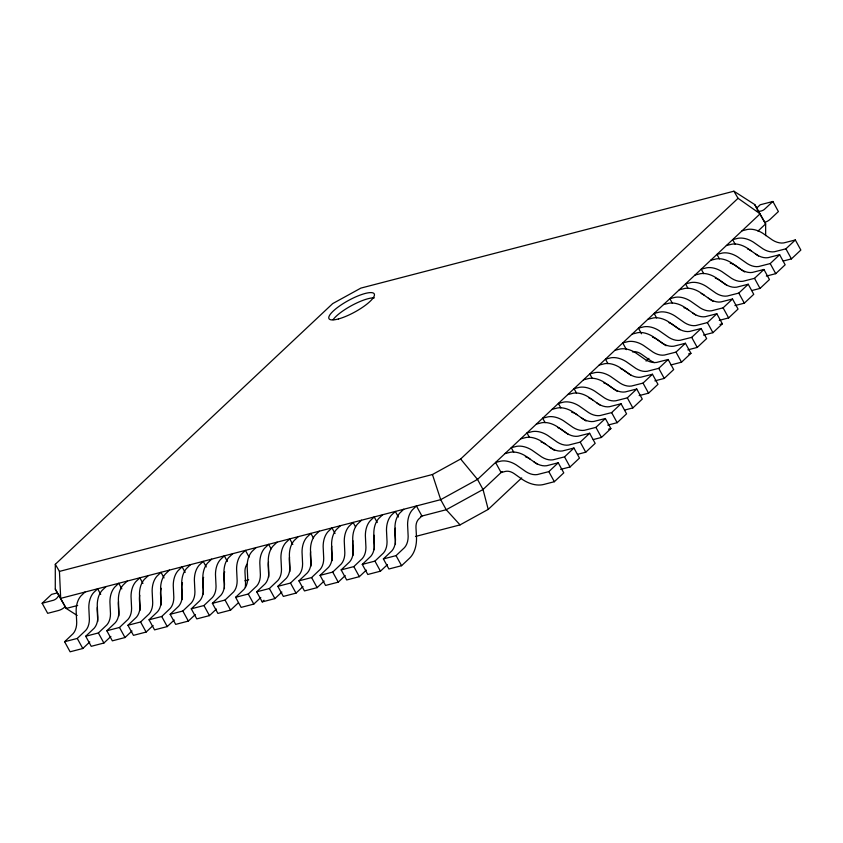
<?xml version="1.0" encoding="UTF-8"?>
<svg xmlns="http://www.w3.org/2000/svg" width="843" height="843" viewBox="0 0 843 843"><rect width="100%" height="100%" fill="white"/><g stroke="black" fill="none" stroke-linecap="round" stroke-linejoin="round"><path stroke-width="1.26" d="M77.166 615.464L66.207 608.446L55.28 589.099L55.301 564.304L332.711 303.585L360.899 288.095L733.905 191.203L754.717 204.543L765.644 223.89L765.644 235.629M65.164 606.654A29.705 20.453 46.8 0 1 58.22 610.585L47.672 613.325L42.15 603.251L51.571 594.389L57.345 592.892M84.974 592.06L80.886 595.98A23.773 16.143 75.4 0 0 76.144 610.732L76.713 622.555A17.819 12.097 75.4 0 1 73.151 633.609L64.605 641.723L70.117 651.797L82.793 648.509L89.769 641.955M106.081 586.58L102.003 590.49A23.773 16.143 75.4 0 0 97.251 605.242L97.82 617.076A17.819 12.097 75.4 0 1 94.268 628.13L85.712 636.244L91.234 646.318L103.9 643.03L110.876 636.465M127.198 581.09L123.11 585.01A23.773 16.143 75.4 0 0 118.368 599.763L118.937 611.586A17.819 12.097 75.4 0 1 115.375 622.64L106.829 630.754L112.34 640.838L125.006 637.54L131.993 630.985M64.605 641.723L77.271 638.436L85.817 630.322A17.819 12.097 75.4 0 0 89.379 619.268L88.81 607.445A23.773 16.143 75.4 0 1 93.562 592.682L97.64 588.772L100.707 594.368M148.305 575.611L144.227 579.52A23.773 16.143 75.4 0 0 139.474 594.283L140.043 606.106A17.819 12.097 75.4 0 1 136.492 617.16L127.936 625.274L133.457 635.348L146.124 632.06L153.099 625.506M85.712 636.244L98.378 632.956L106.935 624.842A17.819 12.097 75.4 0 0 110.486 613.778L109.917 601.955A23.773 16.143 75.4 0 1 114.669 587.202L118.747 583.282L121.813 588.888M169.422 570.121L165.333 574.041A23.773 16.143 75.4 0 0 160.591 588.793L161.161 600.616A17.819 12.097 75.4 0 1 157.599 611.681L149.053 619.795L154.564 629.869L167.23 626.581L174.216 620.016M106.829 630.754L119.495 627.466L128.041 619.352A17.819 12.097 75.4 0 0 131.603 608.298L131.034 596.475A23.773 16.143 75.4 0 1 135.776 581.723L139.864 577.803L142.931 583.398M190.529 564.641L186.451 568.561A23.773 16.143 75.4 0 0 181.698 583.314L182.267 595.137A17.819 12.097 75.4 0 1 178.705 606.191L170.16 614.305L175.681 624.378L188.347 621.091L195.323 614.536M127.936 625.274L140.602 621.986L149.158 613.873A17.819 12.097 75.4 0 0 152.709 602.808L152.14 590.985A23.773 16.143 75.4 0 1 156.893 576.233L160.971 572.323L164.037 577.919M211.646 559.162L207.557 563.071A23.773 16.143 75.4 0 0 202.815 577.824L203.384 589.647A17.819 12.097 75.4 0 1 199.823 600.711L191.277 608.825L196.788 618.899L209.454 615.611L216.44 609.046M149.053 619.795L161.719 616.496L170.265 608.383A17.819 12.097 75.4 0 0 173.827 597.329L173.258 585.506A23.773 16.143 75.4 0 1 177.999 570.753L182.088 566.833L185.154 572.429M232.752 553.672L228.674 557.592A23.773 16.143 75.4 0 0 223.922 572.344L224.491 584.167A17.819 12.097 75.4 0 1 220.929 595.221L212.383 603.335L217.905 613.419L230.571 610.121L238.421 602.745M170.16 614.305L182.826 611.017L191.382 602.903A17.819 12.097 75.4 0 0 194.933 591.849L194.364 580.026A23.773 16.143 75.4 0 1 199.117 565.263L203.195 561.354L206.261 566.949M255.977 547.644L251.899 551.554A23.773 16.143 75.4 0 0 247.147 566.317L247.716 578.14A17.819 12.097 75.4 0 1 244.154 589.194L235.608 597.308L241.13 607.381L253.796 604.094L260.772 597.539M191.277 608.825L203.943 605.527L212.489 597.413A17.819 12.097 75.4 0 0 216.05 586.359L215.481 574.536A23.773 16.143 75.4 0 1 220.223 559.784L224.312 555.864L227.378 561.47M277.084 542.154L273.006 546.074A23.773 16.143 75.4 0 0 268.253 560.827L268.822 572.65A17.819 12.097 75.4 0 1 265.271 583.704L256.715 591.818L262.236 601.902L274.902 598.604L281.878 592.049M212.383 603.335L225.049 600.047L233.606 591.934A17.819 12.097 75.4 0 0 237.157 580.88L236.588 569.057A23.773 16.143 75.4 0 1 241.34 554.294L245.418 550.384L249.096 557.097M298.201 536.675L294.123 540.584A23.773 16.143 75.4 0 0 289.37 555.347L289.939 567.17A17.819 12.097 75.4 0 1 286.378 578.224L277.832 586.338L283.343 596.412L296.019 593.124L302.995 586.57M235.608 597.308L248.274 594.02L256.82 585.906A17.819 12.097 75.4 0 0 260.382 574.842L259.813 563.019A23.773 16.143 75.4 0 1 264.565 548.266L268.643 544.346L271.098 548.825M319.307 531.185L315.229 535.105A23.773 16.143 75.4 0 0 310.477 549.857L311.046 561.68A17.819 12.097 75.4 0 1 307.495 572.745L298.938 580.859L304.46 590.932L317.126 587.645L324.102 581.08M256.715 591.818L269.391 588.53L277.937 580.416A17.819 12.097 75.4 0 0 281.499 569.362L280.919 557.539A23.773 16.143 75.4 0 1 285.672 542.787L289.75 538.867L292.816 544.462M340.424 525.705L336.336 529.625A23.773 16.143 75.4 0 0 331.594 544.378L332.163 556.201A17.819 12.097 75.4 0 1 328.601 567.255L320.055 575.369L325.567 585.442L338.243 582.155L345.219 575.6M262.236 601.902L263.985 600.258M277.832 586.338L290.498 583.05L299.044 574.937A17.819 12.097 75.4 0 0 302.605 563.872L302.036 552.049A23.773 16.143 75.4 0 1 306.789 537.297L310.867 533.387L313.322 537.866M361.531 520.226L357.453 524.135A23.773 16.143 75.4 0 0 352.701 538.888L353.27 550.711A17.819 12.097 75.4 0 1 349.719 561.775L341.162 569.889L346.684 579.963L359.35 576.675L366.326 570.11M298.938 580.859L311.604 577.56L320.161 569.446A17.819 12.097 75.4 0 0 323.723 558.393L323.143 546.57A23.773 16.143 75.4 0 1 327.895 531.817L331.973 527.897L335.04 533.493M382.648 514.736L378.56 518.656A23.773 16.143 75.4 0 0 373.818 533.408L374.387 545.231A17.819 12.097 75.4 0 1 370.825 556.285L362.279 564.399L367.79 574.483L380.456 571.185L387.443 564.631M320.055 575.369L332.722 572.081L341.267 563.967A17.819 12.097 75.4 0 0 344.829 552.913L344.26 541.09A23.773 16.143 75.4 0 1 349.013 526.327L353.091 522.418L355.546 526.896M403.755 509.256L399.677 513.166A23.773 16.143 75.4 0 0 394.924 527.929L395.493 539.752A17.819 12.097 75.4 0 1 391.942 550.806L383.386 558.92L388.908 568.993L401.574 565.706L409.424 558.329A29.705 20.169 75.4 0 0 416.463 536.443L415.978 527.739A11.886 8.061 75.4 0 1 418.802 518.993L421.943 516.042L416.421 505.969L412.343 509.878A23.773 16.143 75.4 0 0 407.591 524.631L408.16 536.454A17.819 12.097 75.4 0 1 404.608 547.518L396.052 555.632L383.386 558.92M55.301 564.304L59.442 571.406L432.448 474.514L460.636 459.014L738.057 198.295L733.905 191.203M341.162 569.889L353.828 566.601L362.385 558.487A17.819 12.097 75.4 0 0 365.936 547.423L365.367 535.6A23.773 16.143 75.4 0 1 370.119 520.848L374.197 516.928L377.264 522.534M362.279 564.399L374.945 561.111L383.491 552.997A17.819 12.097 75.4 0 0 387.053 541.944L386.484 530.121A23.773 16.143 75.4 0 1 391.226 515.358L395.314 511.448L398.381 517.044M756.782 208.01L760.207 204.775L772.883 201.488L778.395 211.561L770.544 218.948A29.705 20.169 75.4 0 1 765.117 222.236M772.883 201.488L764.274 209.496A17.819 12.097 75.4 0 1 757.067 211.024M502.133 471.543L483.028 489.498L446.221 509.73L420.857 516.316M758.005 231.077L765.644 223.89L760.238 214.617M415.473 536.464L460.036 524.894L488.223 509.393L521.701 477.928M646.065 361.057L648.931 358.359M548.825 471.637L558.245 462.775L563.767 472.86L554.346 481.711L543.788 484.451A29.705 20.453 46.8 0 1 521.385 478.761L514.272 473.703A11.886 8.177 46.8 0 0 505.315 471.427L501.09 472.523L495.568 462.449L501.121 461.068A23.773 16.365 46.8 0 1 516.232 464.904L525.948 471.701A17.819 12.266 46.8 0 0 537.265 474.577L548.825 471.637L554.346 481.711M513.724 452.175L511.269 447.696L516.822 446.305A23.773 16.365 46.8 0 1 531.933 450.141L541.649 456.948A17.819 12.266 46.8 0 0 552.966 459.825L564.525 456.874L573.946 448.023L579.468 458.097L570.047 466.959L560.658 469.393M529.425 437.412L526.97 432.933L532.523 431.553A23.773 16.365 46.8 0 1 547.634 435.388L557.349 442.185A17.819 12.266 46.8 0 0 568.667 445.062L580.226 442.122L589.647 433.27L595.169 443.344L585.748 452.196L577.539 454.335M545.126 422.659L542.671 418.181L548.235 416.8A23.773 16.365 46.8 0 1 563.335 420.636L573.05 427.433A17.819 12.266 46.8 0 0 584.368 430.309L595.927 427.369L605.348 418.518L610.869 428.592L601.449 437.443L593.24 439.572M560.827 407.907L558.372 403.428L563.935 402.037A23.773 16.365 46.8 0 1 579.036 405.883L588.751 412.68A17.819 12.266 46.8 0 0 600.068 415.557L611.628 412.606L621.049 403.755L626.57 413.829L617.15 422.691L607.761 425.125M576.528 393.144L574.072 388.665L579.636 387.285A23.773 16.365 46.8 0 1 594.736 391.12L604.452 397.928A17.819 12.266 46.8 0 0 615.769 400.794L627.329 397.854L636.75 389.002L642.271 399.076L632.851 407.928L624.642 410.067M592.229 378.391L589.773 373.913L595.337 372.532A23.773 16.365 46.8 0 1 610.437 376.368L620.153 383.165A17.819 12.266 46.8 0 0 631.47 386.041L643.03 383.101L652.45 374.25L657.972 384.324L648.552 393.175L639.163 395.609M607.929 363.639L605.474 359.16L611.038 357.769A23.773 16.365 46.8 0 1 626.138 361.615L635.854 368.412A17.819 12.266 46.8 0 0 647.171 371.289L658.731 368.338L668.151 359.487L673.673 369.571L664.252 378.423L654.863 380.857M626.423 349.645L622.745 342.922L628.309 341.541A23.773 16.365 46.8 0 1 643.409 345.377L653.125 352.184A17.819 12.266 46.8 0 0 664.442 355.051L676.002 352.111L685.422 343.259L690.944 353.333L681.523 362.184L670.965 364.935M641.512 333.765L638.446 328.169L644.01 326.789A23.773 16.365 46.8 0 1 659.11 330.625L668.826 337.421A17.819 12.266 46.8 0 0 680.143 340.298L691.703 337.358L701.123 328.507L706.645 338.58L697.224 347.432L687.846 349.866M656.602 317.895L654.147 313.417L659.711 312.036A23.773 16.365 46.8 0 1 674.811 315.872L684.527 322.669A17.819 12.266 46.8 0 0 695.844 325.546L707.403 322.595L716.824 313.744L722.346 323.828L712.925 332.679L703.547 335.114M672.303 303.132L669.848 298.654L675.412 297.273A23.773 16.365 46.8 0 1 690.512 301.109L700.227 307.916A17.819 12.266 46.8 0 0 711.545 310.782L723.104 307.843L732.525 298.991L738.046 309.065L728.626 317.916L719.248 320.361M688.004 288.38L685.549 283.901L691.112 282.521A23.773 16.365 46.8 0 1 706.213 286.357L715.928 293.153A17.819 12.266 46.8 0 0 727.246 296.03L738.805 293.09L748.226 284.239L753.747 294.312L744.327 303.164L734.948 305.598M703.705 273.627L701.25 269.149L706.813 267.768A23.773 16.365 46.8 0 1 721.914 271.604L731.629 278.401A17.819 12.266 46.8 0 0 742.946 281.277L754.506 278.338L763.927 269.475L769.448 279.56L760.028 288.411L751.819 290.54M719.406 258.875L716.95 254.386L722.514 253.005A23.773 16.365 46.8 0 1 737.614 256.841L747.33 263.648A17.819 12.266 46.8 0 0 758.647 266.525L770.207 263.574L779.627 254.723L785.149 264.797L775.729 273.659L766.35 276.093M735.107 244.112L732.651 239.633L738.215 238.253A23.773 16.365 46.8 0 1 753.315 242.089L763.031 248.885A17.819 12.266 46.8 0 0 774.348 251.762L785.908 248.822L795.328 239.97L800.85 250.044L791.429 258.896L783.221 261.035M742.072 230.782L747.636 229.401A23.773 16.365 46.8 0 1 762.746 233.237L772.451 240.034A17.819 12.266 46.8 0 0 783.769 242.91L795.328 239.97M726.371 245.534L731.935 244.154A23.773 16.365 46.8 0 1 747.035 247.99L758.468 255.945M710.67 260.297L716.234 258.906A23.773 16.365 46.8 0 1 731.334 262.742L741.05 269.549A17.819 12.266 46.8 0 0 752.367 272.426L763.927 269.475M694.969 275.05L700.533 273.669A23.773 16.365 46.8 0 1 715.633 277.505L725.349 284.302A17.819 12.266 46.8 0 0 736.666 287.178L748.226 284.239M779.627 254.723L768.068 257.663A17.819 12.266 46.8 0 1 756.751 254.786L755.454 253.922M679.268 289.802L684.832 288.422A23.773 16.365 46.8 0 1 699.932 292.258L711.366 300.213A29.705 20.453 46.8 0 0 713.22 301.457M663.567 304.565L669.131 303.174A23.773 16.365 46.8 0 1 684.231 307.01L695.665 314.976M647.867 319.318L653.43 317.937A23.773 16.365 46.8 0 1 668.531 321.773L678.246 328.57A17.819 12.266 46.8 0 0 689.563 331.447L701.123 328.507M732.525 298.991L720.965 301.931A17.819 12.266 46.8 0 1 709.648 299.054L708.352 298.19M632.166 334.07L637.73 332.69A23.773 16.365 46.8 0 1 652.83 336.526L662.545 343.322A17.819 12.266 46.8 0 0 673.863 346.199L685.422 343.259M716.824 313.744L705.264 316.694A17.819 12.266 46.8 0 1 693.947 313.817L692.64 312.943M614.895 350.309L620.459 348.918A23.773 16.365 46.8 0 1 635.559 352.753L645.274 359.561A17.819 12.266 46.8 0 0 656.592 362.437L668.151 359.487M719.996 324.429L722.346 323.828M599.194 365.061L604.758 363.681A23.773 16.365 46.8 0 1 619.858 367.516L629.573 374.313A17.819 12.266 46.8 0 0 640.891 377.19L652.45 374.25M583.493 379.814L589.057 378.433A23.773 16.365 46.8 0 1 604.157 382.269L613.873 389.066A17.819 12.266 46.8 0 0 625.19 391.942L636.75 389.002M688.594 353.944L690.944 353.333M567.792 394.566L573.356 393.186A23.773 16.365 46.8 0 1 588.456 397.021L599.889 404.988M552.091 409.329L557.655 407.949A23.773 16.365 46.8 0 1 572.755 411.784L584.188 419.74A29.705 20.453 46.8 0 0 586.043 420.984M536.39 424.082L541.954 422.701A23.773 16.365 46.8 0 1 557.054 426.537L566.77 433.334A17.819 12.266 46.8 0 0 578.087 436.21L589.647 433.27M621.049 403.755L609.489 406.705A17.819 12.266 46.8 0 1 598.172 403.829L596.865 402.954M520.689 438.834L526.243 437.454A23.773 16.365 46.8 0 1 541.354 441.289L552.787 449.256A29.705 20.453 46.8 0 0 554.641 450.499M605.348 418.518L593.788 421.458A17.819 12.266 46.8 0 1 582.471 418.581L581.164 417.706M504.989 453.597L510.542 452.217A23.773 16.365 46.8 0 1 525.653 456.052L537.086 464.008M608.52 429.203L610.869 428.592M573.946 448.023L562.386 450.963A17.819 12.266 46.8 0 1 551.069 448.097L549.762 447.222M558.245 462.775L546.685 465.726A17.819 12.266 46.8 0 1 535.368 462.849L534.062 461.975M42.15 603.251L53.657 600.195A17.819 12.266 46.8 0 0 58.894 594.884M77.682 605.464L66.207 608.446L55.28 589.099M244.881 580.785L248.706 579.784M738.057 198.295L760.133 213.816L477.517 479.414L440.699 499.657L60.696 598.361L59.442 571.406M727.066 285.461L719.954 280.403A11.886 8.177 46.8 0 0 715.349 278.211M679.964 329.729L672.851 324.671A11.886 8.177 46.8 0 0 669.026 322.7M631.291 375.472L624.178 370.414A11.886 8.177 46.8 0 0 621.913 369.076M568.488 434.493L561.375 429.435A11.886 8.177 46.8 0 0 557.55 427.475M460.036 524.894L446.221 509.73L440.699 499.657L432.448 474.514M460.636 459.014L477.517 479.414L483.028 489.498L488.223 509.393M785.908 248.822L791.429 258.896M754.717 204.543L759.627 213.5M770.207 263.574L775.729 273.659M754.506 278.338L760.028 288.411M738.805 293.09L744.327 303.164M723.104 307.843L728.626 317.916M707.403 322.595L712.925 332.679M691.703 337.358L697.224 347.432M676.002 352.111L681.523 362.184M658.731 368.338L664.252 378.423M643.03 383.101L648.552 393.175M627.329 397.854L632.851 407.928M611.628 412.606L617.15 422.691M595.927 427.369L601.449 437.443M580.226 442.122L585.748 452.196M564.525 456.874L570.047 466.959M396.052 555.632L401.574 565.706M374.945 561.111L380.456 571.185M353.828 566.601L359.35 576.675M332.722 572.081L338.243 582.155M311.604 577.56L317.126 587.645M290.498 583.05L296.019 593.124M269.391 588.53L274.902 598.604M248.274 594.02L253.796 604.094M225.049 600.047L230.571 610.121M203.943 605.527L209.454 615.611M182.826 611.017L188.347 621.091M161.719 616.496L167.23 626.581M140.602 621.986L146.124 632.06M119.495 627.466L125.006 637.54M98.378 632.956L103.9 643.03M77.271 638.436L82.793 648.509M333.069 319.676A25.785 6.586 -28.7 0 1 352.627 305.029A25.785 6.586 -28.7 0 1 374.334 297.864M747.53 248.927A11.886 8.177 46.8 0 1 751.355 250.887M730.28 263.29A11.886 8.177 46.8 0 1 731.05 263.459M731.829 263.68A11.886 8.177 46.8 0 1 735.654 265.65L742.767 270.708A29.705 20.453 46.8 0 0 744.622 271.952M701.207 293.48A11.886 8.177 46.8 0 1 704.253 295.155M683.947 307.716A11.886 8.177 46.8 0 1 688.552 309.918M652.545 337.232A11.886 8.177 46.8 0 1 657.15 339.423L664.263 344.481A29.705 20.453 46.8 0 0 666.118 345.725M632.492 351.91A11.886 8.177 46.8 0 1 641.449 354.186L648.562 359.244A29.705 20.453 46.8 0 0 654.231 362.595M203.616 577.35A11.886 8.061 75.4 0 0 202.752 583.135L203.237 591.828A29.705 20.169 75.4 0 1 203.3 594.062M182.499 582.829A11.886 8.061 75.4 0 0 181.645 588.614L182.13 597.318A29.705 20.169 75.4 0 1 182.193 599.542M161.392 588.309A11.886 8.061 75.4 0 0 160.528 594.094L161.013 602.798A29.705 20.169 75.4 0 1 161.076 605.032M139.79 595.306A11.886 8.061 75.4 0 0 139.422 599.584L139.906 608.288A29.705 20.169 75.4 0 1 139.97 610.511M118.505 601.596A11.886 8.061 75.4 0 0 118.315 605.063L118.789 613.767A29.705 20.169 75.4 0 1 118.852 616.001M97.398 607.086A11.886 8.061 75.4 0 0 97.198 610.553L97.683 619.257A29.705 20.169 75.4 0 1 97.746 621.481M224.723 571.86A11.886 8.061 75.4 0 0 223.869 577.645L224.354 586.349A29.705 20.169 75.4 0 1 224.417 588.583M245.281 587.445A29.705 20.169 75.4 0 0 245.461 580.869L244.976 572.165A11.886 8.061 75.4 0 1 247.326 563.893M268.569 561.86A11.886 8.061 75.4 0 0 268.2 566.127L268.685 574.831A29.705 20.169 75.4 0 1 268.748 577.065M289.507 557.181A11.886 8.061 75.4 0 0 289.318 560.648L289.802 569.352A29.705 20.169 75.4 0 1 289.855 571.575M310.624 551.701A11.886 8.061 75.4 0 0 310.424 555.168L310.909 563.862A29.705 20.169 75.4 0 1 310.972 566.096M331.731 546.211A11.886 8.061 75.4 0 0 331.541 549.678L332.016 558.382A29.705 20.169 75.4 0 1 332.079 560.616M352.848 540.732A11.886 8.061 75.4 0 0 352.648 544.199L353.133 552.903A29.705 20.169 75.4 0 1 353.196 555.126M373.955 535.242A11.886 8.061 75.4 0 0 373.765 538.709L374.239 547.413A29.705 20.169 75.4 0 1 374.303 549.647M395.462 528.182A11.886 8.061 75.4 0 0 394.872 533.229L395.356 541.933A29.705 20.169 75.4 0 1 395.42 544.156M525.368 456.758A11.886 8.177 46.8 0 1 529.973 458.95M541.069 441.995A11.886 8.177 46.8 0 1 541.849 442.227M542.629 442.512A11.886 8.177 46.8 0 1 545.674 444.187M571.702 412.322A11.886 8.177 46.8 0 1 573.251 412.712M574.03 412.996A11.886 8.177 46.8 0 1 577.076 414.682M588.951 397.959A11.886 8.177 46.8 0 1 592.777 399.93M603.873 382.975A11.886 8.177 46.8 0 1 608.477 385.167L615.59 390.225A29.705 20.453 46.8 0 0 617.445 391.468M620.353 368.444A11.886 8.177 46.8 0 1 621.133 368.728M338.422 318.96A25.785 6.586 -28.7 0 0 374.355 295.535A25.785 6.586 -28.7 0 0 342.079 304.291A25.785 6.586 -28.7 0 0 338.422 318.96"/></g></svg>
